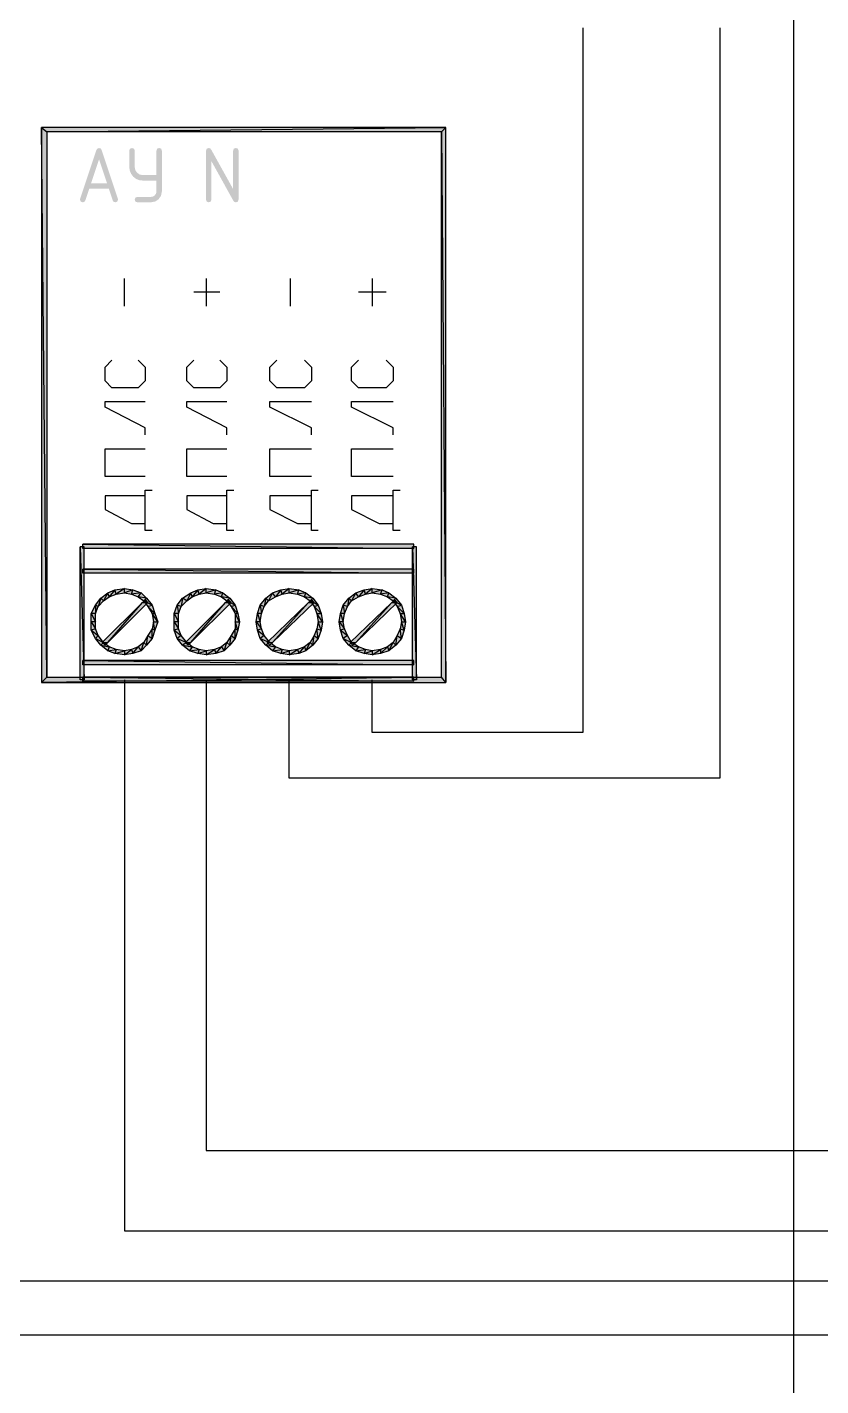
# Model space of a CAD drawing. Header units: millimetres. Extents: x 0 to 420, y 0 to 297.
# Drawn here: x 114.8 to 139.06, y 195.29 to 236.83 of the extents above; entities that cross this region are included whole.
import ezdxf

# ---------------------------------------------------------------- set-up
doc = ezdxf.new("R2010")
doc.units = ezdxf.units.MM
doc.layers.get('0').update_dxf_attribs({"linetype": 'CONTINUOUS'})

msp = doc.modelspace()

# ---------------------------------------------------------------- hatches: boundary and pattern name
at = {"true_color": 0x000007}
h = msp.add_hatch(color=0, dxfattribs=at)
h.paths.add_polyline_path([(127.592667, 216.789), (127.465667, 216.958333), (115.231333, 216.789)], flags=0)
h.paths.add_polyline_path([(127.465667, 216.958333), (115.231333, 216.789), (115.400667, 216.958333)], flags=0)
h.paths.add_polyline_path([(115.231333, 216.789), (115.400667, 216.958333), (115.231333, 233.764667)], flags=0)
h.paths.add_polyline_path([(115.400667, 216.958333), (115.231333, 233.764667), (115.400667, 233.637667)], flags=0)
h.paths.add_polyline_path([(115.231333, 233.764667), (115.400667, 233.637667), (127.592667, 233.764667)], flags=0)
h.paths.add_polyline_path([(115.400667, 233.637667), (127.592667, 233.764667), (127.465667, 233.637667)], flags=0)
h.paths.add_polyline_path([(127.592667, 233.764667), (127.465667, 233.637667), (127.592667, 216.789)], flags=0)
h.paths.add_polyline_path([(127.465667, 233.637667), (127.592667, 216.789), (127.465667, 216.958333)], flags=0)
h = msp.add_hatch(color=0, dxfattribs=at)
h.paths.add_polyline_path([(116.99423, 232.791661), (116.750592, 232.059647), (117.238418, 232.059647)], flags=0)
h.paths.add_polyline_path([(117.57521, 231.561899), (117.554264, 231.499405), (117.491977, 231.478666), (117.442023, 231.492791), (117.413153, 231.535441), (117.293539, 231.893731), (116.69492, 231.893731), (116.575306, 231.535441), (116.546023, 231.492791), (116.496482, 231.478666), (116.433988, 231.499405), (116.413249, 231.561899), (116.417107, 231.587806), (116.911547, 233.071678), (116.94338, 233.121563), (116.99423, 233.138375), (117.044735, 233.122321), (117.075809, 233.074434), (117.571352, 231.587806)], flags=0)
for points in [[(118.749529, 232.14288), (118.334464, 232.14288), (118.223369, 232.155713), (118.126587, 232.194281), (118.044172, 232.258687), (117.976174, 232.349035), (117.933524, 232.447427), (117.919399, 232.557394), (117.919399, 233.055693), (117.940139, 233.117704), (118.002633, 233.138375), (118.064644, 233.117704), (118.085315, 233.055693), (118.085315, 232.557394), (118.103505, 232.461827), (118.158075, 232.381556), (118.238622, 232.326986), (118.334464, 232.308796), (118.749529, 232.308796), (118.749529, 233.055693), (118.7702, 233.117704), (118.832212, 233.138375), (118.894499, 233.117704), (118.915445, 233.055693), (118.915445, 231.810497), (118.891192, 231.681582), (118.818983, 231.574577), (118.712047, 231.502644), (118.583614, 231.478666), (118.168549, 231.478666), (118.106055, 231.499405), (118.085315, 231.561899), (118.106055, 231.623911), (118.168549, 231.644582), (118.583614, 231.644582), (118.647279, 231.656639), (118.701022, 231.693088), (118.737265, 231.746419), (118.749529, 231.810497)], [(121.09445, 231.882155), (121.09445, 233.055693), (121.115121, 233.117704), (121.177132, 233.138375), (121.23942, 233.117704), (121.260366, 233.055693), (121.260366, 231.561899), (121.23942, 231.499405), (121.177132, 231.478666), (121.133724, 231.489001), (121.104372, 231.520007), (120.430236, 232.735988), (120.430236, 231.561899), (120.409565, 231.499405), (120.347553, 231.478666), (120.285059, 231.499405), (120.26432, 231.561899), (120.26432, 233.055693), (120.285059, 233.117704), (120.347553, 233.138375), (120.39103, 233.126042), (120.424172, 233.089317)], [(118.321667, 219.244333), (118.491, 219.244333), (117.263333, 218.016667)], [(118.406333, 219.329), (118.491, 219.244333), (118.321667, 219.244333)], [(120.861667, 219.244333), (121.031, 219.244333), (119.803333, 218.016667)], [(120.946333, 219.329), (121.031, 219.244333), (120.861667, 219.244333)], [(123.401667, 219.244333), (123.571, 219.244333), (122.301, 218.016667)], [(123.486333, 219.329), (123.571, 219.244333), (123.401667, 219.244333)], [(125.941667, 219.244333), (126.111, 219.244333), (124.841, 218.016667)], [(126.026333, 219.329), (126.111, 219.244333), (125.941667, 219.244333)]]:
    msp.add_hatch(color=0, dxfattribs=at).paths.add_polyline_path(points, flags=0)
h = msp.add_hatch(color=0, dxfattribs=at)
h.paths.add_polyline_path([(116.543667, 220.937667), (116.416667, 220.937667), (116.543667, 216.873667)], flags=0)
h.paths.add_polyline_path([(116.416667, 220.937667), (116.543667, 216.873667), (116.416667, 216.873667)], flags=0)
h = msp.add_hatch(color=0, dxfattribs=at)
h.paths.add_polyline_path([(126.619, 221.022333), (116.501333, 221.022333), (126.619, 220.895333)], flags=0)
h.paths.add_polyline_path([(116.501333, 221.022333), (126.619, 220.895333), (116.501333, 220.895333)], flags=0)
h = msp.add_hatch(color=0, dxfattribs=at)
h.paths.add_polyline_path([(126.703667, 220.937667), (126.576667, 220.937667), (126.703667, 216.873667)], flags=0)
h.paths.add_polyline_path([(126.576667, 220.937667), (126.703667, 216.873667), (126.576667, 216.873667)], flags=0)
h = msp.add_hatch(color=0, dxfattribs=at)
h.paths.add_polyline_path([(126.619, 220.260333), (116.501333, 220.260333), (126.619, 220.133333)], flags=0)
h.paths.add_polyline_path([(116.501333, 220.260333), (126.619, 220.133333), (116.501333, 220.133333)], flags=0)
h = msp.add_hatch(color=0, dxfattribs=at)
h.paths.add_polyline_path([(118.618, 218.44), (118.702667, 218.397667), (118.660333, 218.651667)], flags=0)
h.paths.add_polyline_path([(118.702667, 218.397667), (118.660333, 218.651667), (118.787333, 218.651667)], flags=0)
h.paths.add_polyline_path([(118.660333, 218.651667), (118.787333, 218.651667), (118.618, 218.905667)], flags=0)
h.paths.add_polyline_path([(118.787333, 218.651667), (118.618, 218.905667), (118.702667, 218.905667)], flags=0)
h.paths.add_polyline_path([(118.618, 218.905667), (118.702667, 218.905667), (118.491, 219.117333)], flags=0)
h.paths.add_polyline_path([(118.702667, 218.905667), (118.491, 219.117333), (118.618, 219.159667)], flags=0)
h.paths.add_polyline_path([(118.491, 219.117333), (118.618, 219.159667), (118.364, 219.286667)], flags=0)
h.paths.add_polyline_path([(118.618, 219.159667), (118.364, 219.286667), (118.448667, 219.371333)], flags=0)
h.paths.add_polyline_path([(118.364, 219.286667), (118.448667, 219.371333), (118.194667, 219.413667)], flags=0)
h.paths.add_polyline_path([(118.448667, 219.371333), (118.194667, 219.413667), (118.279333, 219.540667)], flags=0)
h.paths.add_polyline_path([(118.194667, 219.413667), (118.279333, 219.540667), (117.983, 219.498333)], flags=0)
h.paths.add_polyline_path([(118.279333, 219.540667), (117.983, 219.498333), (118.025333, 219.625333)], flags=0)
h.paths.add_polyline_path([(117.983, 219.498333), (118.025333, 219.625333), (117.771333, 219.540667)], flags=0)
h.paths.add_polyline_path([(118.025333, 219.625333), (117.771333, 219.540667), (117.771333, 219.667667)], flags=0)
h.paths.add_polyline_path([(117.771333, 219.540667), (117.771333, 219.667667), (117.517333, 219.498333)], flags=0)
h.paths.add_polyline_path([(117.771333, 219.667667), (117.517333, 219.498333), (117.475, 219.625333)], flags=0)
h.paths.add_polyline_path([(117.517333, 219.498333), (117.475, 219.625333), (117.305667, 219.413667)], flags=0)
h.paths.add_polyline_path([(117.475, 219.625333), (117.305667, 219.413667), (117.263333, 219.540667)], flags=0)
h.paths.add_polyline_path([(117.305667, 219.413667), (117.263333, 219.540667), (117.136333, 219.286667)], flags=0)
h.paths.add_polyline_path([(117.263333, 219.540667), (117.136333, 219.286667), (117.051667, 219.371333)], flags=0)
h.paths.add_polyline_path([(117.136333, 219.286667), (117.051667, 219.371333), (116.967, 219.117333)], flags=0)
h.paths.add_polyline_path([(117.051667, 219.371333), (116.967, 219.117333), (116.882333, 219.159667)], flags=0)
h.paths.add_polyline_path([(116.967, 219.117333), (116.882333, 219.159667), (116.882333, 218.905667)], flags=0)
h.paths.add_polyline_path([(116.882333, 219.159667), (116.882333, 218.905667), (116.755333, 218.905667)], flags=0)
h.paths.add_polyline_path([(116.882333, 218.905667), (116.755333, 218.905667), (116.882333, 218.651667)], flags=0)
h.paths.add_polyline_path([(116.755333, 218.905667), (116.882333, 218.651667), (116.755333, 218.651667)], flags=0)
h.paths.add_polyline_path([(116.882333, 218.651667), (116.755333, 218.651667), (116.882333, 218.44)], flags=0)
h.paths.add_polyline_path([(116.755333, 218.651667), (116.882333, 218.44), (116.755333, 218.397667)], flags=0)
h.paths.add_polyline_path([(116.882333, 218.44), (116.755333, 218.397667), (116.967, 218.228333)], flags=0)
h.paths.add_polyline_path([(116.755333, 218.397667), (116.967, 218.228333), (116.882333, 218.143667)], flags=0)
h.paths.add_polyline_path([(116.967, 218.228333), (116.882333, 218.143667), (117.136333, 218.016667)], flags=0)
h.paths.add_polyline_path([(116.882333, 218.143667), (117.136333, 218.016667), (117.051667, 217.932)], flags=0)
h.paths.add_polyline_path([(117.136333, 218.016667), (117.051667, 217.932), (117.305667, 217.889667)], flags=0)
h.paths.add_polyline_path([(117.051667, 217.932), (117.305667, 217.889667), (117.263333, 217.762667)], flags=0)
h.paths.add_polyline_path([(117.305667, 217.889667), (117.263333, 217.762667), (117.517333, 217.805)], flags=0)
h.paths.add_polyline_path([(117.263333, 217.762667), (117.517333, 217.805), (117.475, 217.678)], flags=0)
h.paths.add_polyline_path([(117.517333, 217.805), (117.475, 217.678), (117.771333, 217.762667)], flags=0)
h.paths.add_polyline_path([(117.475, 217.678), (117.771333, 217.762667), (117.771333, 217.635667)], flags=0)
h.paths.add_polyline_path([(117.771333, 217.762667), (117.771333, 217.635667), (117.983, 217.805)], flags=0)
h.paths.add_polyline_path([(117.771333, 217.635667), (117.983, 217.805), (118.025333, 217.678)], flags=0)
h.paths.add_polyline_path([(117.983, 217.805), (118.025333, 217.678), (118.194667, 217.889667)], flags=0)
h.paths.add_polyline_path([(118.025333, 217.678), (118.194667, 217.889667), (118.279333, 217.762667)], flags=0)
h.paths.add_polyline_path([(118.194667, 217.889667), (118.279333, 217.762667), (118.364, 218.016667)], flags=0)
h.paths.add_polyline_path([(118.279333, 217.762667), (118.364, 218.016667), (118.448667, 217.932)], flags=0)
h.paths.add_polyline_path([(118.364, 218.016667), (118.448667, 217.932), (118.491, 218.228333)], flags=0)
h.paths.add_polyline_path([(118.448667, 217.932), (118.491, 218.228333), (118.618, 218.143667)], flags=0)
h.paths.add_polyline_path([(118.491, 218.228333), (118.618, 218.143667), (118.618, 218.44)], flags=0)
h.paths.add_polyline_path([(118.618, 218.143667), (118.618, 218.44), (118.702667, 218.397667)], flags=0)
h = msp.add_hatch(color=0, dxfattribs=at)
h.paths.add_polyline_path([(121.158, 218.44), (121.242667, 218.397667), (121.158, 218.651667)], flags=0)
h.paths.add_polyline_path([(121.242667, 218.397667), (121.158, 218.651667), (121.285, 218.651667)], flags=0)
h.paths.add_polyline_path([(121.158, 218.651667), (121.285, 218.651667), (121.158, 218.905667)], flags=0)
h.paths.add_polyline_path([(121.285, 218.651667), (121.158, 218.905667), (121.242667, 218.905667)], flags=0)
h.paths.add_polyline_path([(121.158, 218.905667), (121.242667, 218.905667), (121.031, 219.117333)], flags=0)
h.paths.add_polyline_path([(121.242667, 218.905667), (121.031, 219.117333), (121.158, 219.159667)], flags=0)
h.paths.add_polyline_path([(121.031, 219.117333), (121.158, 219.159667), (120.904, 219.286667)], flags=0)
h.paths.add_polyline_path([(121.158, 219.159667), (120.904, 219.286667), (120.988667, 219.371333)], flags=0)
h.paths.add_polyline_path([(120.904, 219.286667), (120.988667, 219.371333), (120.734667, 219.413667)], flags=0)
h.paths.add_polyline_path([(120.988667, 219.371333), (120.734667, 219.413667), (120.777, 219.540667)], flags=0)
h.paths.add_polyline_path([(120.734667, 219.413667), (120.777, 219.540667), (120.523, 219.498333)], flags=0)
h.paths.add_polyline_path([(120.777, 219.540667), (120.523, 219.498333), (120.565333, 219.625333)], flags=0)
h.paths.add_polyline_path([(120.523, 219.498333), (120.565333, 219.625333), (120.269, 219.540667)], flags=0)
h.paths.add_polyline_path([(120.565333, 219.625333), (120.269, 219.540667), (120.269, 219.667667)], flags=0)
h.paths.add_polyline_path([(120.269, 219.540667), (120.269, 219.667667), (120.057333, 219.498333)], flags=0)
h.paths.add_polyline_path([(120.269, 219.667667), (120.057333, 219.498333), (120.015, 219.625333)], flags=0)
h.paths.add_polyline_path([(120.057333, 219.498333), (120.015, 219.625333), (119.845667, 219.413667)], flags=0)
h.paths.add_polyline_path([(120.015, 219.625333), (119.845667, 219.413667), (119.803333, 219.540667)], flags=0)
h.paths.add_polyline_path([(119.845667, 219.413667), (119.803333, 219.540667), (119.676333, 219.286667)], flags=0)
h.paths.add_polyline_path([(119.803333, 219.540667), (119.676333, 219.286667), (119.549333, 219.371333)], flags=0)
h.paths.add_polyline_path([(119.676333, 219.286667), (119.549333, 219.371333), (119.507, 219.117333)], flags=0)
h.paths.add_polyline_path([(119.549333, 219.371333), (119.507, 219.117333), (119.38, 219.159667)], flags=0)
h.paths.add_polyline_path([(119.507, 219.117333), (119.38, 219.159667), (119.422333, 218.905667)], flags=0)
h.paths.add_polyline_path([(119.38, 219.159667), (119.422333, 218.905667), (119.295333, 218.905667)], flags=0)
h.paths.add_polyline_path([(119.422333, 218.905667), (119.295333, 218.905667), (119.422333, 218.651667)], flags=0)
h.paths.add_polyline_path([(119.295333, 218.905667), (119.422333, 218.651667), (119.295333, 218.651667)], flags=0)
h.paths.add_polyline_path([(119.422333, 218.651667), (119.295333, 218.651667), (119.422333, 218.44)], flags=0)
h.paths.add_polyline_path([(119.295333, 218.651667), (119.422333, 218.44), (119.295333, 218.397667)], flags=0)
h.paths.add_polyline_path([(119.422333, 218.44), (119.295333, 218.397667), (119.507, 218.228333)], flags=0)
h.paths.add_polyline_path([(119.295333, 218.397667), (119.507, 218.228333), (119.38, 218.143667)], flags=0)
h.paths.add_polyline_path([(119.507, 218.228333), (119.38, 218.143667), (119.676333, 218.016667)], flags=0)
h.paths.add_polyline_path([(119.38, 218.143667), (119.676333, 218.016667), (119.549333, 217.932)], flags=0)
h.paths.add_polyline_path([(119.676333, 218.016667), (119.549333, 217.932), (119.845667, 217.889667)], flags=0)
h.paths.add_polyline_path([(119.549333, 217.932), (119.845667, 217.889667), (119.761, 217.762667)], flags=0)
h.paths.add_polyline_path([(119.845667, 217.889667), (119.761, 217.762667), (120.057333, 217.805)], flags=0)
h.paths.add_polyline_path([(119.761, 217.762667), (120.057333, 217.805), (120.015, 217.678)], flags=0)
h.paths.add_polyline_path([(120.057333, 217.805), (120.015, 217.678), (120.269, 217.762667)], flags=0)
h.paths.add_polyline_path([(120.015, 217.678), (120.269, 217.762667), (120.269, 217.635667)], flags=0)
h.paths.add_polyline_path([(120.269, 217.762667), (120.269, 217.635667), (120.523, 217.805)], flags=0)
h.paths.add_polyline_path([(120.269, 217.635667), (120.523, 217.805), (120.565333, 217.678)], flags=0)
h.paths.add_polyline_path([(120.523, 217.805), (120.565333, 217.678), (120.734667, 217.889667)], flags=0)
h.paths.add_polyline_path([(120.565333, 217.678), (120.734667, 217.889667), (120.819333, 217.762667)], flags=0)
h.paths.add_polyline_path([(120.734667, 217.889667), (120.819333, 217.762667), (120.904, 218.016667)], flags=0)
h.paths.add_polyline_path([(120.819333, 217.762667), (120.904, 218.016667), (120.988667, 217.932)], flags=0)
h.paths.add_polyline_path([(120.904, 218.016667), (120.988667, 217.932), (121.031, 218.228333)], flags=0)
h.paths.add_polyline_path([(120.988667, 217.932), (121.031, 218.228333), (121.158, 218.143667)], flags=0)
h.paths.add_polyline_path([(121.031, 218.228333), (121.158, 218.143667), (121.158, 218.44)], flags=0)
h.paths.add_polyline_path([(121.158, 218.143667), (121.158, 218.44), (121.242667, 218.397667)], flags=0)
h = msp.add_hatch(color=0, dxfattribs=at)
h.paths.add_polyline_path([(123.655667, 218.44), (123.782667, 218.397667), (123.698, 218.651667)], flags=0)
h.paths.add_polyline_path([(123.782667, 218.397667), (123.698, 218.651667), (123.825, 218.651667)], flags=0)
h.paths.add_polyline_path([(123.698, 218.651667), (123.825, 218.651667), (123.655667, 218.905667)], flags=0)
h.paths.add_polyline_path([(123.825, 218.651667), (123.655667, 218.905667), (123.782667, 218.905667)], flags=0)
h.paths.add_polyline_path([(123.655667, 218.905667), (123.782667, 218.905667), (123.571, 219.117333)], flags=0)
h.paths.add_polyline_path([(123.782667, 218.905667), (123.571, 219.117333), (123.698, 219.159667)], flags=0)
h.paths.add_polyline_path([(123.571, 219.117333), (123.698, 219.159667), (123.444, 219.286667)], flags=0)
h.paths.add_polyline_path([(123.698, 219.159667), (123.444, 219.286667), (123.528667, 219.371333)], flags=0)
h.paths.add_polyline_path([(123.444, 219.286667), (123.528667, 219.371333), (123.274667, 219.413667)], flags=0)
h.paths.add_polyline_path([(123.528667, 219.371333), (123.274667, 219.413667), (123.317, 219.540667)], flags=0)
h.paths.add_polyline_path([(123.274667, 219.413667), (123.317, 219.540667), (123.063, 219.498333)], flags=0)
h.paths.add_polyline_path([(123.317, 219.540667), (123.063, 219.498333), (123.105333, 219.625333)], flags=0)
h.paths.add_polyline_path([(123.063, 219.498333), (123.105333, 219.625333), (122.809, 219.540667)], flags=0)
h.paths.add_polyline_path([(123.105333, 219.625333), (122.809, 219.540667), (122.809, 219.667667)], flags=0)
h.paths.add_polyline_path([(122.809, 219.540667), (122.809, 219.667667), (122.597333, 219.498333)], flags=0)
h.paths.add_polyline_path([(122.809, 219.667667), (122.597333, 219.498333), (122.555, 219.625333)], flags=0)
h.paths.add_polyline_path([(122.597333, 219.498333), (122.555, 219.625333), (122.385667, 219.413667)], flags=0)
h.paths.add_polyline_path([(122.555, 219.625333), (122.385667, 219.413667), (122.301, 219.540667)], flags=0)
h.paths.add_polyline_path([(122.385667, 219.413667), (122.301, 219.540667), (122.174, 219.286667)], flags=0)
h.paths.add_polyline_path([(122.301, 219.540667), (122.174, 219.286667), (122.089333, 219.371333)], flags=0)
h.paths.add_polyline_path([(122.174, 219.286667), (122.089333, 219.371333), (122.047, 219.117333)], flags=0)
h.paths.add_polyline_path([(122.089333, 219.371333), (122.047, 219.117333), (121.92, 219.159667)], flags=0)
h.paths.add_polyline_path([(122.047, 219.117333), (121.92, 219.159667), (121.962333, 218.905667)], flags=0)
h.paths.add_polyline_path([(121.92, 219.159667), (121.962333, 218.905667), (121.835333, 218.905667)], flags=0)
h.paths.add_polyline_path([(121.962333, 218.905667), (121.835333, 218.905667), (121.92, 218.651667)], flags=0)
h.paths.add_polyline_path([(121.835333, 218.905667), (121.92, 218.651667), (121.793, 218.651667)], flags=0)
h.paths.add_polyline_path([(121.92, 218.651667), (121.793, 218.651667), (121.962333, 218.44)], flags=0)
h.paths.add_polyline_path([(121.793, 218.651667), (121.962333, 218.44), (121.835333, 218.397667)], flags=0)
h.paths.add_polyline_path([(121.962333, 218.44), (121.835333, 218.397667), (122.047, 218.228333)], flags=0)
h.paths.add_polyline_path([(121.835333, 218.397667), (122.047, 218.228333), (121.92, 218.143667)], flags=0)
h.paths.add_polyline_path([(122.047, 218.228333), (121.92, 218.143667), (122.216333, 218.016667)], flags=0)
h.paths.add_polyline_path([(121.92, 218.143667), (122.216333, 218.016667), (122.089333, 217.932)], flags=0)
h.paths.add_polyline_path([(122.216333, 218.016667), (122.089333, 217.932), (122.385667, 217.889667)], flags=0)
h.paths.add_polyline_path([(122.089333, 217.932), (122.385667, 217.889667), (122.301, 217.762667)], flags=0)
h.paths.add_polyline_path([(122.385667, 217.889667), (122.301, 217.762667), (122.597333, 217.805)], flags=0)
h.paths.add_polyline_path([(122.301, 217.762667), (122.597333, 217.805), (122.555, 217.678)], flags=0)
h.paths.add_polyline_path([(122.597333, 217.805), (122.555, 217.678), (122.809, 217.762667)], flags=0)
h.paths.add_polyline_path([(122.555, 217.678), (122.809, 217.762667), (122.809, 217.635667)], flags=0)
h.paths.add_polyline_path([(122.809, 217.762667), (122.809, 217.635667), (123.063, 217.805)], flags=0)
h.paths.add_polyline_path([(122.809, 217.635667), (123.063, 217.805), (123.105333, 217.678)], flags=0)
h.paths.add_polyline_path([(123.063, 217.805), (123.105333, 217.678), (123.274667, 217.889667)], flags=0)
h.paths.add_polyline_path([(123.105333, 217.678), (123.274667, 217.889667), (123.317, 217.762667)], flags=0)
h.paths.add_polyline_path([(123.274667, 217.889667), (123.317, 217.762667), (123.444, 218.016667)], flags=0)
h.paths.add_polyline_path([(123.317, 217.762667), (123.444, 218.016667), (123.528667, 217.932)], flags=0)
h.paths.add_polyline_path([(123.444, 218.016667), (123.528667, 217.932), (123.571, 218.228333)], flags=0)
h.paths.add_polyline_path([(123.528667, 217.932), (123.571, 218.228333), (123.698, 218.143667)], flags=0)
h.paths.add_polyline_path([(123.571, 218.228333), (123.698, 218.143667), (123.655667, 218.44)], flags=0)
h.paths.add_polyline_path([(123.698, 218.143667), (123.655667, 218.44), (123.782667, 218.397667)], flags=0)
h = msp.add_hatch(color=0, dxfattribs=at)
h.paths.add_polyline_path([(126.195667, 218.44), (126.322667, 218.397667), (126.238, 218.651667)], flags=0)
h.paths.add_polyline_path([(126.322667, 218.397667), (126.238, 218.651667), (126.365, 218.651667)], flags=0)
h.paths.add_polyline_path([(126.238, 218.651667), (126.365, 218.651667), (126.195667, 218.905667)], flags=0)
h.paths.add_polyline_path([(126.365, 218.651667), (126.195667, 218.905667), (126.322667, 218.905667)], flags=0)
h.paths.add_polyline_path([(126.195667, 218.905667), (126.322667, 218.905667), (126.111, 219.117333)], flags=0)
h.paths.add_polyline_path([(126.322667, 218.905667), (126.111, 219.117333), (126.238, 219.159667)], flags=0)
h.paths.add_polyline_path([(126.111, 219.117333), (126.238, 219.159667), (125.984, 219.286667)], flags=0)
h.paths.add_polyline_path([(126.238, 219.159667), (125.984, 219.286667), (126.068667, 219.371333)], flags=0)
h.paths.add_polyline_path([(125.984, 219.286667), (126.068667, 219.371333), (125.814667, 219.413667)], flags=0)
h.paths.add_polyline_path([(126.068667, 219.371333), (125.814667, 219.413667), (125.857, 219.540667)], flags=0)
h.paths.add_polyline_path([(125.814667, 219.413667), (125.857, 219.540667), (125.603, 219.498333)], flags=0)
h.paths.add_polyline_path([(125.857, 219.540667), (125.603, 219.498333), (125.645333, 219.625333)], flags=0)
h.paths.add_polyline_path([(125.603, 219.498333), (125.645333, 219.625333), (125.349, 219.540667)], flags=0)
h.paths.add_polyline_path([(125.645333, 219.625333), (125.349, 219.540667), (125.349, 219.667667)], flags=0)
h.paths.add_polyline_path([(125.349, 219.540667), (125.349, 219.667667), (125.137333, 219.498333)], flags=0)
h.paths.add_polyline_path([(125.349, 219.667667), (125.137333, 219.498333), (125.095, 219.625333)], flags=0)
h.paths.add_polyline_path([(125.137333, 219.498333), (125.095, 219.625333), (124.925667, 219.413667)], flags=0)
h.paths.add_polyline_path([(125.095, 219.625333), (124.925667, 219.413667), (124.841, 219.540667)], flags=0)
h.paths.add_polyline_path([(124.925667, 219.413667), (124.841, 219.540667), (124.714, 219.286667)], flags=0)
h.paths.add_polyline_path([(124.841, 219.540667), (124.714, 219.286667), (124.629333, 219.371333)], flags=0)
h.paths.add_polyline_path([(124.714, 219.286667), (124.629333, 219.371333), (124.587, 219.117333)], flags=0)
h.paths.add_polyline_path([(124.629333, 219.371333), (124.587, 219.117333), (124.46, 219.159667)], flags=0)
h.paths.add_polyline_path([(124.587, 219.117333), (124.46, 219.159667), (124.502333, 218.905667)], flags=0)
h.paths.add_polyline_path([(124.46, 219.159667), (124.502333, 218.905667), (124.375333, 218.905667)], flags=0)
h.paths.add_polyline_path([(124.502333, 218.905667), (124.375333, 218.905667), (124.46, 218.651667)], flags=0)
h.paths.add_polyline_path([(124.375333, 218.905667), (124.46, 218.651667), (124.333, 218.651667)], flags=0)
h.paths.add_polyline_path([(124.46, 218.651667), (124.333, 218.651667), (124.502333, 218.44)], flags=0)
h.paths.add_polyline_path([(124.333, 218.651667), (124.502333, 218.44), (124.375333, 218.397667)], flags=0)
h.paths.add_polyline_path([(124.502333, 218.44), (124.375333, 218.397667), (124.587, 218.228333)], flags=0)
h.paths.add_polyline_path([(124.375333, 218.397667), (124.587, 218.228333), (124.46, 218.143667)], flags=0)
h.paths.add_polyline_path([(124.587, 218.228333), (124.46, 218.143667), (124.714, 218.016667)], flags=0)
h.paths.add_polyline_path([(124.46, 218.143667), (124.714, 218.016667), (124.629333, 217.932)], flags=0)
h.paths.add_polyline_path([(124.714, 218.016667), (124.629333, 217.932), (124.925667, 217.889667)], flags=0)
h.paths.add_polyline_path([(124.629333, 217.932), (124.925667, 217.889667), (124.841, 217.762667)], flags=0)
h.paths.add_polyline_path([(124.925667, 217.889667), (124.841, 217.762667), (125.137333, 217.805)], flags=0)
h.paths.add_polyline_path([(124.841, 217.762667), (125.137333, 217.805), (125.095, 217.678)], flags=0)
h.paths.add_polyline_path([(125.137333, 217.805), (125.095, 217.678), (125.349, 217.762667)], flags=0)
h.paths.add_polyline_path([(125.095, 217.678), (125.349, 217.762667), (125.349, 217.635667)], flags=0)
h.paths.add_polyline_path([(125.349, 217.762667), (125.349, 217.635667), (125.603, 217.805)], flags=0)
h.paths.add_polyline_path([(125.349, 217.635667), (125.603, 217.805), (125.603, 217.678)], flags=0)
h.paths.add_polyline_path([(125.603, 217.805), (125.603, 217.678), (125.814667, 217.889667)], flags=0)
h.paths.add_polyline_path([(125.603, 217.678), (125.814667, 217.889667), (125.857, 217.762667)], flags=0)
h.paths.add_polyline_path([(125.814667, 217.889667), (125.857, 217.762667), (125.984, 218.016667)], flags=0)
h.paths.add_polyline_path([(125.857, 217.762667), (125.984, 218.016667), (126.068667, 217.932)], flags=0)
h.paths.add_polyline_path([(125.984, 218.016667), (126.068667, 217.932), (126.111, 218.228333)], flags=0)
h.paths.add_polyline_path([(126.068667, 217.932), (126.111, 218.228333), (126.238, 218.143667)], flags=0)
h.paths.add_polyline_path([(126.111, 218.228333), (126.238, 218.143667), (126.195667, 218.44)], flags=0)
h.paths.add_polyline_path([(126.238, 218.143667), (126.195667, 218.44), (126.322667, 218.397667)], flags=0)
h = msp.add_hatch(color=0, dxfattribs=at)
h.paths.add_polyline_path([(118.321667, 219.244333), (117.094, 218.016667), (117.263333, 218.016667)], flags=0)
h.paths.add_polyline_path([(117.094, 218.016667), (117.263333, 218.016667), (117.178667, 217.932)], flags=0)
h = msp.add_hatch(color=0, dxfattribs=at)
h.paths.add_polyline_path([(120.861667, 219.244333), (119.634, 218.016667), (119.803333, 218.016667)], flags=0)
h.paths.add_polyline_path([(119.634, 218.016667), (119.803333, 218.016667), (119.718667, 217.932)], flags=0)
h = msp.add_hatch(color=0, dxfattribs=at)
h.paths.add_polyline_path([(123.401667, 219.244333), (122.131667, 218.016667), (122.301, 218.016667)], flags=0)
h.paths.add_polyline_path([(122.131667, 218.016667), (122.301, 218.016667), (122.216333, 217.932)], flags=0)
h = msp.add_hatch(color=0, dxfattribs=at)
h.paths.add_polyline_path([(125.941667, 219.244333), (124.671667, 218.016667), (124.841, 218.016667)], flags=0)
h.paths.add_polyline_path([(124.671667, 218.016667), (124.841, 218.016667), (124.756333, 217.932)], flags=0)
h = msp.add_hatch(color=0, dxfattribs=at)
h.paths.add_polyline_path([(126.619, 217.466333), (116.501333, 217.466333), (126.619, 217.339333)], flags=0)
h.paths.add_polyline_path([(116.501333, 217.466333), (126.619, 217.339333), (116.501333, 217.339333)], flags=0)
h = msp.add_hatch(color=0, dxfattribs=at)
h.paths.add_polyline_path([(126.619, 216.958333), (116.501333, 216.958333), (126.619, 216.831333)], flags=0)
h.paths.add_polyline_path([(116.501333, 216.958333), (126.619, 216.831333), (116.501333, 216.831333)], flags=0)

# ---------------------------------------------------------------- linework, layer by layer
at = {"color": 0, "true_color": 0x000007}
for points in [[(138.218333, 272.203333), (138.218333, 187.113333), (40.089667, 187.113333), (40.089667, 272.203333)], [(115.231333, 216.789), (115.400667, 216.958333), (115.231333, 233.764667)], [(115.400667, 216.958333), (115.231333, 233.764667), (115.400667, 233.637667)], [(115.231333, 233.764667), (115.400667, 233.637667), (127.592667, 233.764667)], [(115.400667, 233.637667), (127.592667, 233.764667), (127.465667, 233.637667)], [(127.592667, 233.764667), (127.465667, 233.637667), (127.592667, 216.789)], [(127.465667, 233.637667), (127.592667, 216.789), (127.465667, 216.958333)], [(116.543667, 220.937667), (116.416667, 220.937667), (116.543667, 216.873667)], [(116.416667, 220.937667), (116.543667, 216.873667), (116.416667, 216.873667)], [(126.619, 221.022333), (116.501333, 221.022333), (126.619, 220.895333)], [(116.501333, 221.022333), (126.619, 220.895333), (116.501333, 220.895333)], [(126.703667, 220.937667), (126.576667, 220.937667), (126.703667, 216.873667)], [(126.576667, 220.937667), (126.703667, 216.873667), (126.576667, 216.873667)], [(126.619, 220.260333), (116.501333, 220.260333), (126.619, 220.133333)], [(116.501333, 220.260333), (126.619, 220.133333), (116.501333, 220.133333)], [(117.051667, 219.371333), (116.967, 219.117333), (116.882333, 219.159667)], [(117.136333, 219.286667), (117.051667, 219.371333), (116.967, 219.117333)], [(117.263333, 219.540667), (117.136333, 219.286667), (117.051667, 219.371333)], [(117.305667, 219.413667), (117.263333, 219.540667), (117.136333, 219.286667)], [(117.475, 219.625333), (117.305667, 219.413667), (117.263333, 219.540667)], [(117.517333, 219.498333), (117.475, 219.625333), (117.305667, 219.413667)], [(117.771333, 219.667667), (117.517333, 219.498333), (117.475, 219.625333)], [(117.771333, 219.540667), (117.771333, 219.667667), (117.517333, 219.498333)], [(118.025333, 219.625333), (117.771333, 219.540667), (117.771333, 219.667667)], [(117.983, 219.498333), (118.025333, 219.625333), (117.771333, 219.540667)], [(118.279333, 219.540667), (117.983, 219.498333), (118.025333, 219.625333)], [(118.194667, 219.413667), (118.279333, 219.540667), (117.983, 219.498333)], [(118.448667, 219.371333), (118.194667, 219.413667), (118.279333, 219.540667)], [(118.364, 219.286667), (118.448667, 219.371333), (118.194667, 219.413667)], [(118.618, 219.159667), (118.364, 219.286667), (118.448667, 219.371333)], [(119.549333, 219.371333), (119.507, 219.117333), (119.38, 219.159667)], [(119.676333, 219.286667), (119.549333, 219.371333), (119.507, 219.117333)], [(119.803333, 219.540667), (119.676333, 219.286667), (119.549333, 219.371333)], [(119.845667, 219.413667), (119.803333, 219.540667), (119.676333, 219.286667)], [(120.015, 219.625333), (119.845667, 219.413667), (119.803333, 219.540667)], [(120.057333, 219.498333), (120.015, 219.625333), (119.845667, 219.413667)], [(120.269, 219.667667), (120.057333, 219.498333), (120.015, 219.625333)], [(120.269, 219.540667), (120.269, 219.667667), (120.057333, 219.498333)], [(120.565333, 219.625333), (120.269, 219.540667), (120.269, 219.667667)], [(120.523, 219.498333), (120.565333, 219.625333), (120.269, 219.540667)], [(120.777, 219.540667), (120.523, 219.498333), (120.565333, 219.625333)], [(120.734667, 219.413667), (120.777, 219.540667), (120.523, 219.498333)], [(120.988667, 219.371333), (120.734667, 219.413667), (120.777, 219.540667)], [(120.904, 219.286667), (120.988667, 219.371333), (120.734667, 219.413667)], [(121.158, 219.159667), (120.904, 219.286667), (120.988667, 219.371333)], [(122.089333, 219.371333), (122.047, 219.117333), (121.92, 219.159667)], [(122.174, 219.286667), (122.089333, 219.371333), (122.047, 219.117333)], [(122.301, 219.540667), (122.174, 219.286667), (122.089333, 219.371333)], [(122.385667, 219.413667), (122.301, 219.540667), (122.174, 219.286667)], [(122.555, 219.625333), (122.385667, 219.413667), (122.301, 219.540667)], [(122.597333, 219.498333), (122.555, 219.625333), (122.385667, 219.413667)], [(122.809, 219.667667), (122.597333, 219.498333), (122.555, 219.625333)], [(122.809, 219.540667), (122.809, 219.667667), (122.597333, 219.498333)], [(123.105333, 219.625333), (122.809, 219.540667), (122.809, 219.667667)], [(123.063, 219.498333), (123.105333, 219.625333), (122.809, 219.540667)], [(123.317, 219.540667), (123.063, 219.498333), (123.105333, 219.625333)], [(123.274667, 219.413667), (123.317, 219.540667), (123.063, 219.498333)], [(123.528667, 219.371333), (123.274667, 219.413667), (123.317, 219.540667)], [(123.444, 219.286667), (123.528667, 219.371333), (123.274667, 219.413667)], [(123.698, 219.159667), (123.444, 219.286667), (123.528667, 219.371333)], [(124.629333, 219.371333), (124.587, 219.117333), (124.46, 219.159667)], [(124.714, 219.286667), (124.629333, 219.371333), (124.587, 219.117333)], [(124.841, 219.540667), (124.714, 219.286667), (124.629333, 219.371333)], [(124.925667, 219.413667), (124.841, 219.540667), (124.714, 219.286667)], [(125.095, 219.625333), (124.925667, 219.413667), (124.841, 219.540667)], [(125.137333, 219.498333), (125.095, 219.625333), (124.925667, 219.413667)], [(125.349, 219.667667), (125.137333, 219.498333), (125.095, 219.625333)], [(125.349, 219.540667), (125.349, 219.667667), (125.137333, 219.498333)], [(125.645333, 219.625333), (125.349, 219.540667), (125.349, 219.667667)], [(125.603, 219.498333), (125.645333, 219.625333), (125.349, 219.540667)], [(125.857, 219.540667), (125.603, 219.498333), (125.645333, 219.625333)], [(125.814667, 219.413667), (125.857, 219.540667), (125.603, 219.498333)], [(126.068667, 219.371333), (125.814667, 219.413667), (125.857, 219.540667)], [(125.984, 219.286667), (126.068667, 219.371333), (125.814667, 219.413667)], [(126.238, 219.159667), (125.984, 219.286667), (126.068667, 219.371333)], [(116.882333, 219.159667), (116.882333, 218.905667), (116.755333, 218.905667)], [(116.967, 219.117333), (116.882333, 219.159667), (116.882333, 218.905667)], [(118.321667, 219.244333), (117.094, 218.016667), (117.263333, 218.016667)], [(118.321667, 219.244333), (118.491, 219.244333), (117.263333, 218.016667)], [(118.406333, 219.329), (118.491, 219.244333), (118.321667, 219.244333)], [(118.491, 219.117333), (118.618, 219.159667), (118.364, 219.286667)], [(118.702667, 218.905667), (118.491, 219.117333), (118.618, 219.159667)], [(118.618, 218.905667), (118.702667, 218.905667), (118.491, 219.117333)], [(119.38, 219.159667), (119.422333, 218.905667), (119.295333, 218.905667)], [(119.507, 219.117333), (119.38, 219.159667), (119.422333, 218.905667)], [(120.861667, 219.244333), (119.634, 218.016667), (119.803333, 218.016667)], [(120.861667, 219.244333), (121.031, 219.244333), (119.803333, 218.016667)], [(120.946333, 219.329), (121.031, 219.244333), (120.861667, 219.244333)], [(121.031, 219.117333), (121.158, 219.159667), (120.904, 219.286667)], [(121.242667, 218.905667), (121.031, 219.117333), (121.158, 219.159667)], [(121.158, 218.905667), (121.242667, 218.905667), (121.031, 219.117333)], [(121.92, 219.159667), (121.962333, 218.905667), (121.835333, 218.905667)], [(122.047, 219.117333), (121.92, 219.159667), (121.962333, 218.905667)], [(123.401667, 219.244333), (122.131667, 218.016667), (122.301, 218.016667)], [(123.401667, 219.244333), (123.571, 219.244333), (122.301, 218.016667)], [(123.486333, 219.329), (123.571, 219.244333), (123.401667, 219.244333)], [(123.571, 219.117333), (123.698, 219.159667), (123.444, 219.286667)], [(123.782667, 218.905667), (123.571, 219.117333), (123.698, 219.159667)], [(123.655667, 218.905667), (123.782667, 218.905667), (123.571, 219.117333)], [(124.46, 219.159667), (124.502333, 218.905667), (124.375333, 218.905667)], [(124.587, 219.117333), (124.46, 219.159667), (124.502333, 218.905667)], [(125.941667, 219.244333), (124.671667, 218.016667), (124.841, 218.016667)], [(125.941667, 219.244333), (126.111, 219.244333), (124.841, 218.016667)], [(126.026333, 219.329), (126.111, 219.244333), (125.941667, 219.244333)], [(126.111, 219.117333), (126.238, 219.159667), (125.984, 219.286667)], [(126.322667, 218.905667), (126.111, 219.117333), (126.238, 219.159667)], [(126.195667, 218.905667), (126.322667, 218.905667), (126.111, 219.117333)], [(116.882333, 218.905667), (116.755333, 218.905667), (116.882333, 218.651667)], [(116.755333, 218.905667), (116.882333, 218.651667), (116.755333, 218.651667)], [(116.882333, 218.651667), (116.755333, 218.651667), (116.882333, 218.44)], [(116.755333, 218.651667), (116.882333, 218.44), (116.755333, 218.397667)], [(118.660333, 218.651667), (118.787333, 218.651667), (118.618, 218.905667)], [(118.787333, 218.651667), (118.618, 218.905667), (118.702667, 218.905667)], [(118.618, 218.44), (118.702667, 218.397667), (118.660333, 218.651667)], [(118.702667, 218.397667), (118.660333, 218.651667), (118.787333, 218.651667)], [(119.422333, 218.905667), (119.295333, 218.905667), (119.422333, 218.651667)], [(119.295333, 218.905667), (119.422333, 218.651667), (119.295333, 218.651667)], [(119.422333, 218.651667), (119.295333, 218.651667), (119.422333, 218.44)], [(119.295333, 218.651667), (119.422333, 218.44), (119.295333, 218.397667)], [(121.158, 218.651667), (121.285, 218.651667), (121.158, 218.905667)], [(121.285, 218.651667), (121.158, 218.905667), (121.242667, 218.905667)], [(121.158, 218.44), (121.242667, 218.397667), (121.158, 218.651667)], [(121.242667, 218.397667), (121.158, 218.651667), (121.285, 218.651667)], [(121.835333, 218.905667), (121.92, 218.651667), (121.793, 218.651667)], [(121.92, 218.651667), (121.793, 218.651667), (121.962333, 218.44)], [(121.793, 218.651667), (121.962333, 218.44), (121.835333, 218.397667)], [(121.962333, 218.905667), (121.835333, 218.905667), (121.92, 218.651667)], [(123.698, 218.651667), (123.825, 218.651667), (123.655667, 218.905667)], [(123.825, 218.651667), (123.655667, 218.905667), (123.782667, 218.905667)], [(123.655667, 218.44), (123.782667, 218.397667), (123.698, 218.651667)], [(123.782667, 218.397667), (123.698, 218.651667), (123.825, 218.651667)], [(124.375333, 218.905667), (124.46, 218.651667), (124.333, 218.651667)], [(124.46, 218.651667), (124.333, 218.651667), (124.502333, 218.44)], [(124.333, 218.651667), (124.502333, 218.44), (124.375333, 218.397667)], [(124.502333, 218.905667), (124.375333, 218.905667), (124.46, 218.651667)], [(126.238, 218.651667), (126.365, 218.651667), (126.195667, 218.905667)], [(126.365, 218.651667), (126.195667, 218.905667), (126.322667, 218.905667)], [(126.195667, 218.44), (126.322667, 218.397667), (126.238, 218.651667)], [(126.322667, 218.397667), (126.238, 218.651667), (126.365, 218.651667)], [(116.882333, 218.44), (116.755333, 218.397667), (116.967, 218.228333)], [(116.755333, 218.397667), (116.967, 218.228333), (116.882333, 218.143667)], [(116.967, 218.228333), (116.882333, 218.143667), (117.136333, 218.016667)], [(116.882333, 218.143667), (117.136333, 218.016667), (117.051667, 217.932)], [(118.364, 218.016667), (118.448667, 217.932), (118.491, 218.228333)], [(118.448667, 217.932), (118.491, 218.228333), (118.618, 218.143667)], [(118.491, 218.228333), (118.618, 218.143667), (118.618, 218.44)], [(118.618, 218.143667), (118.618, 218.44), (118.702667, 218.397667)], [(119.422333, 218.44), (119.295333, 218.397667), (119.507, 218.228333)], [(119.295333, 218.397667), (119.507, 218.228333), (119.38, 218.143667)], [(119.507, 218.228333), (119.38, 218.143667), (119.676333, 218.016667)], [(119.38, 218.143667), (119.676333, 218.016667), (119.549333, 217.932)], [(120.904, 218.016667), (120.988667, 217.932), (121.031, 218.228333)], [(120.988667, 217.932), (121.031, 218.228333), (121.158, 218.143667)], [(121.031, 218.228333), (121.158, 218.143667), (121.158, 218.44)], [(121.158, 218.143667), (121.158, 218.44), (121.242667, 218.397667)], [(121.962333, 218.44), (121.835333, 218.397667), (122.047, 218.228333)], [(121.835333, 218.397667), (122.047, 218.228333), (121.92, 218.143667)], [(122.047, 218.228333), (121.92, 218.143667), (122.216333, 218.016667)], [(121.92, 218.143667), (122.216333, 218.016667), (122.089333, 217.932)], [(123.444, 218.016667), (123.528667, 217.932), (123.571, 218.228333)], [(123.528667, 217.932), (123.571, 218.228333), (123.698, 218.143667)], [(123.571, 218.228333), (123.698, 218.143667), (123.655667, 218.44)], [(123.698, 218.143667), (123.655667, 218.44), (123.782667, 218.397667)], [(124.502333, 218.44), (124.375333, 218.397667), (124.587, 218.228333)], [(124.375333, 218.397667), (124.587, 218.228333), (124.46, 218.143667)], [(124.587, 218.228333), (124.46, 218.143667), (124.714, 218.016667)], [(124.46, 218.143667), (124.714, 218.016667), (124.629333, 217.932)], [(125.984, 218.016667), (126.068667, 217.932), (126.111, 218.228333)], [(126.068667, 217.932), (126.111, 218.228333), (126.238, 218.143667)], [(126.111, 218.228333), (126.238, 218.143667), (126.195667, 218.44)], [(126.238, 218.143667), (126.195667, 218.44), (126.322667, 218.397667)], [(117.136333, 218.016667), (117.051667, 217.932), (117.305667, 217.889667)], [(117.051667, 217.932), (117.305667, 217.889667), (117.263333, 217.762667)], [(117.094, 218.016667), (117.263333, 218.016667), (117.178667, 217.932)], [(117.305667, 217.889667), (117.263333, 217.762667), (117.517333, 217.805)], [(117.263333, 217.762667), (117.517333, 217.805), (117.475, 217.678)], [(117.517333, 217.805), (117.475, 217.678), (117.771333, 217.762667)], [(117.475, 217.678), (117.771333, 217.762667), (117.771333, 217.635667)], [(117.771333, 217.762667), (117.771333, 217.635667), (117.983, 217.805)], [(117.771333, 217.635667), (117.983, 217.805), (118.025333, 217.678)], [(117.983, 217.805), (118.025333, 217.678), (118.194667, 217.889667)], [(118.025333, 217.678), (118.194667, 217.889667), (118.279333, 217.762667)], [(118.194667, 217.889667), (118.279333, 217.762667), (118.364, 218.016667)], [(118.279333, 217.762667), (118.364, 218.016667), (118.448667, 217.932)], [(119.676333, 218.016667), (119.549333, 217.932), (119.845667, 217.889667)], [(119.549333, 217.932), (119.845667, 217.889667), (119.761, 217.762667)], [(119.634, 218.016667), (119.803333, 218.016667), (119.718667, 217.932)], [(119.845667, 217.889667), (119.761, 217.762667), (120.057333, 217.805)], [(119.761, 217.762667), (120.057333, 217.805), (120.015, 217.678)], [(120.057333, 217.805), (120.015, 217.678), (120.269, 217.762667)], [(120.015, 217.678), (120.269, 217.762667), (120.269, 217.635667)], [(120.269, 217.762667), (120.269, 217.635667), (120.523, 217.805)], [(120.269, 217.635667), (120.523, 217.805), (120.565333, 217.678)], [(120.523, 217.805), (120.565333, 217.678), (120.734667, 217.889667)], [(120.565333, 217.678), (120.734667, 217.889667), (120.819333, 217.762667)], [(120.734667, 217.889667), (120.819333, 217.762667), (120.904, 218.016667)], [(120.819333, 217.762667), (120.904, 218.016667), (120.988667, 217.932)], [(122.216333, 218.016667), (122.089333, 217.932), (122.385667, 217.889667)], [(122.089333, 217.932), (122.385667, 217.889667), (122.301, 217.762667)], [(122.131667, 218.016667), (122.301, 218.016667), (122.216333, 217.932)], [(122.385667, 217.889667), (122.301, 217.762667), (122.597333, 217.805)], [(122.301, 217.762667), (122.597333, 217.805), (122.555, 217.678)], [(122.597333, 217.805), (122.555, 217.678), (122.809, 217.762667)], [(122.555, 217.678), (122.809, 217.762667), (122.809, 217.635667)], [(122.809, 217.762667), (122.809, 217.635667), (123.063, 217.805)], [(122.809, 217.635667), (123.063, 217.805), (123.105333, 217.678)], [(123.063, 217.805), (123.105333, 217.678), (123.274667, 217.889667)], [(123.105333, 217.678), (123.274667, 217.889667), (123.317, 217.762667)], [(123.274667, 217.889667), (123.317, 217.762667), (123.444, 218.016667)], [(123.317, 217.762667), (123.444, 218.016667), (123.528667, 217.932)], [(124.714, 218.016667), (124.629333, 217.932), (124.925667, 217.889667)], [(124.629333, 217.932), (124.925667, 217.889667), (124.841, 217.762667)], [(124.671667, 218.016667), (124.841, 218.016667), (124.756333, 217.932)], [(124.925667, 217.889667), (124.841, 217.762667), (125.137333, 217.805)], [(124.841, 217.762667), (125.137333, 217.805), (125.095, 217.678)], [(125.137333, 217.805), (125.095, 217.678), (125.349, 217.762667)], [(125.095, 217.678), (125.349, 217.762667), (125.349, 217.635667)], [(125.349, 217.762667), (125.349, 217.635667), (125.603, 217.805)], [(125.349, 217.635667), (125.603, 217.805), (125.603, 217.678)], [(125.603, 217.805), (125.603, 217.678), (125.814667, 217.889667)], [(125.603, 217.678), (125.814667, 217.889667), (125.857, 217.762667)], [(125.814667, 217.889667), (125.857, 217.762667), (125.984, 218.016667)], [(125.857, 217.762667), (125.984, 218.016667), (126.068667, 217.932)], [(126.619, 217.466333), (116.501333, 217.466333), (126.619, 217.339333)], [(116.501333, 217.466333), (126.619, 217.339333), (116.501333, 217.339333)], [(127.592667, 216.789), (127.465667, 216.958333), (115.231333, 216.789)], [(127.465667, 216.958333), (115.231333, 216.789), (115.400667, 216.958333)], [(126.619, 216.958333), (116.501333, 216.958333), (126.619, 216.831333)], [(116.501333, 216.958333), (126.619, 216.831333), (116.501333, 216.831333)]]:
    msp.add_lwpolyline(points, close=True, dxfattribs=at)
at = {"color": 0, "true_color": 0x000096}
for points in [[(135.974667, 236.812667), (135.974667, 213.868), (122.809, 213.868), (122.809, 215.307333), (122.809, 216.873667)], [(131.783667, 236.812667), (131.783667, 215.265), (125.560667, 215.265), (125.349, 215.265), (125.349, 216.873667)], [(105.706333, 216.873667), (105.706333, 196.85), (175.810333, 196.85), (175.768, 151.341667)], [(108.246333, 216.873667), (108.246333, 198.501), (178.392667, 198.501), (178.392667, 151.341667)], [(117.771333, 216.873667), (117.771333, 200.025), (180.805667, 200.025)], [(120.269, 216.873667), (120.269, 207.899), (120.269, 204.512333), (120.269, 202.480333), (183.430333, 202.480333)]]:
    msp.add_lwpolyline(points, dxfattribs=at)
at = {"color": 0, "true_color": 0x000007}
for points in [[(117.771333, 228.303667), (117.771333, 229.150333)], [(120.269, 229.150333), (120.269, 228.303667)], [(122.851333, 228.303667), (122.851333, 229.150333)], [(125.349, 229.150333), (125.349, 228.303667)], [(120.692333, 228.727), (119.888, 228.727)], [(125.772333, 228.727), (124.925667, 228.727)], [(118.194667, 226.652667), (118.406333, 226.441), (118.406333, 226.017667), (118.194667, 225.806), (117.390333, 225.806), (117.178667, 226.017667), (117.178667, 226.441), (117.390333, 226.652667)], [(120.692333, 226.652667), (120.904, 226.441), (120.904, 226.017667), (120.692333, 225.806), (119.888, 225.806), (119.676333, 226.017667), (119.676333, 226.441), (119.888, 226.652667)], [(123.274667, 226.652667), (123.486333, 226.441), (123.486333, 226.017667), (123.274667, 225.806), (122.428, 225.806), (122.216333, 226.017667), (122.216333, 226.441), (122.428, 226.652667)], [(125.772333, 226.652667), (125.984, 226.441), (125.984, 226.017667), (125.772333, 225.806), (124.925667, 225.806), (124.714, 226.017667), (124.714, 226.441), (124.925667, 226.652667)], [(118.406333, 224.366667), (118.406333, 224.578333), (117.178667, 225.213333), (117.178667, 225.382667), (118.406333, 225.382667)], [(120.904, 224.366667), (120.904, 224.578333), (119.676333, 225.213333), (119.676333, 225.382667), (120.904, 225.382667)], [(123.486333, 224.366667), (123.486333, 224.578333), (122.216333, 225.213333), (122.216333, 225.382667), (123.486333, 225.382667)], [(125.984, 224.366667), (125.984, 224.578333), (124.714, 225.213333), (124.714, 225.382667), (125.984, 225.382667)], [(118.406333, 223.096667), (117.178667, 223.096667), (117.178667, 223.943333), (118.406333, 223.943333)], [(120.904, 223.096667), (119.676333, 223.096667), (119.676333, 223.943333), (120.904, 223.943333)], [(123.486333, 223.096667), (122.216333, 223.096667), (122.216333, 223.943333), (123.486333, 223.943333)], [(125.984, 223.096667), (124.714, 223.096667), (124.714, 223.943333), (125.984, 223.943333)], [(118.618, 221.445667), (118.406333, 221.445667), (118.406333, 222.504), (117.178667, 222.504), (117.178667, 222.080667), (117.983, 221.657333), (118.406333, 221.657333), (118.406333, 222.673333), (118.618, 222.673333)], [(121.115667, 221.445667), (120.904, 221.445667), (120.904, 222.504), (119.676333, 222.504), (119.676333, 222.080667), (120.480667, 221.657333), (120.904, 221.657333), (120.904, 222.673333), (121.115667, 222.673333)], [(123.698, 221.445667), (123.486333, 221.445667), (123.486333, 222.504), (122.216333, 222.504), (122.216333, 222.080667), (123.063, 221.657333), (123.486333, 221.657333), (123.486333, 222.673333), (123.698, 222.673333)], [(126.195667, 221.445667), (125.984, 221.445667), (125.984, 222.504), (124.714, 222.504), (124.714, 222.080667), (125.560667, 221.657333), (125.984, 221.657333), (125.984, 222.673333), (126.195667, 222.673333)]]:
    msp.add_lwpolyline(points, dxfattribs=at)

doc.saveas('drawing.dxf')
